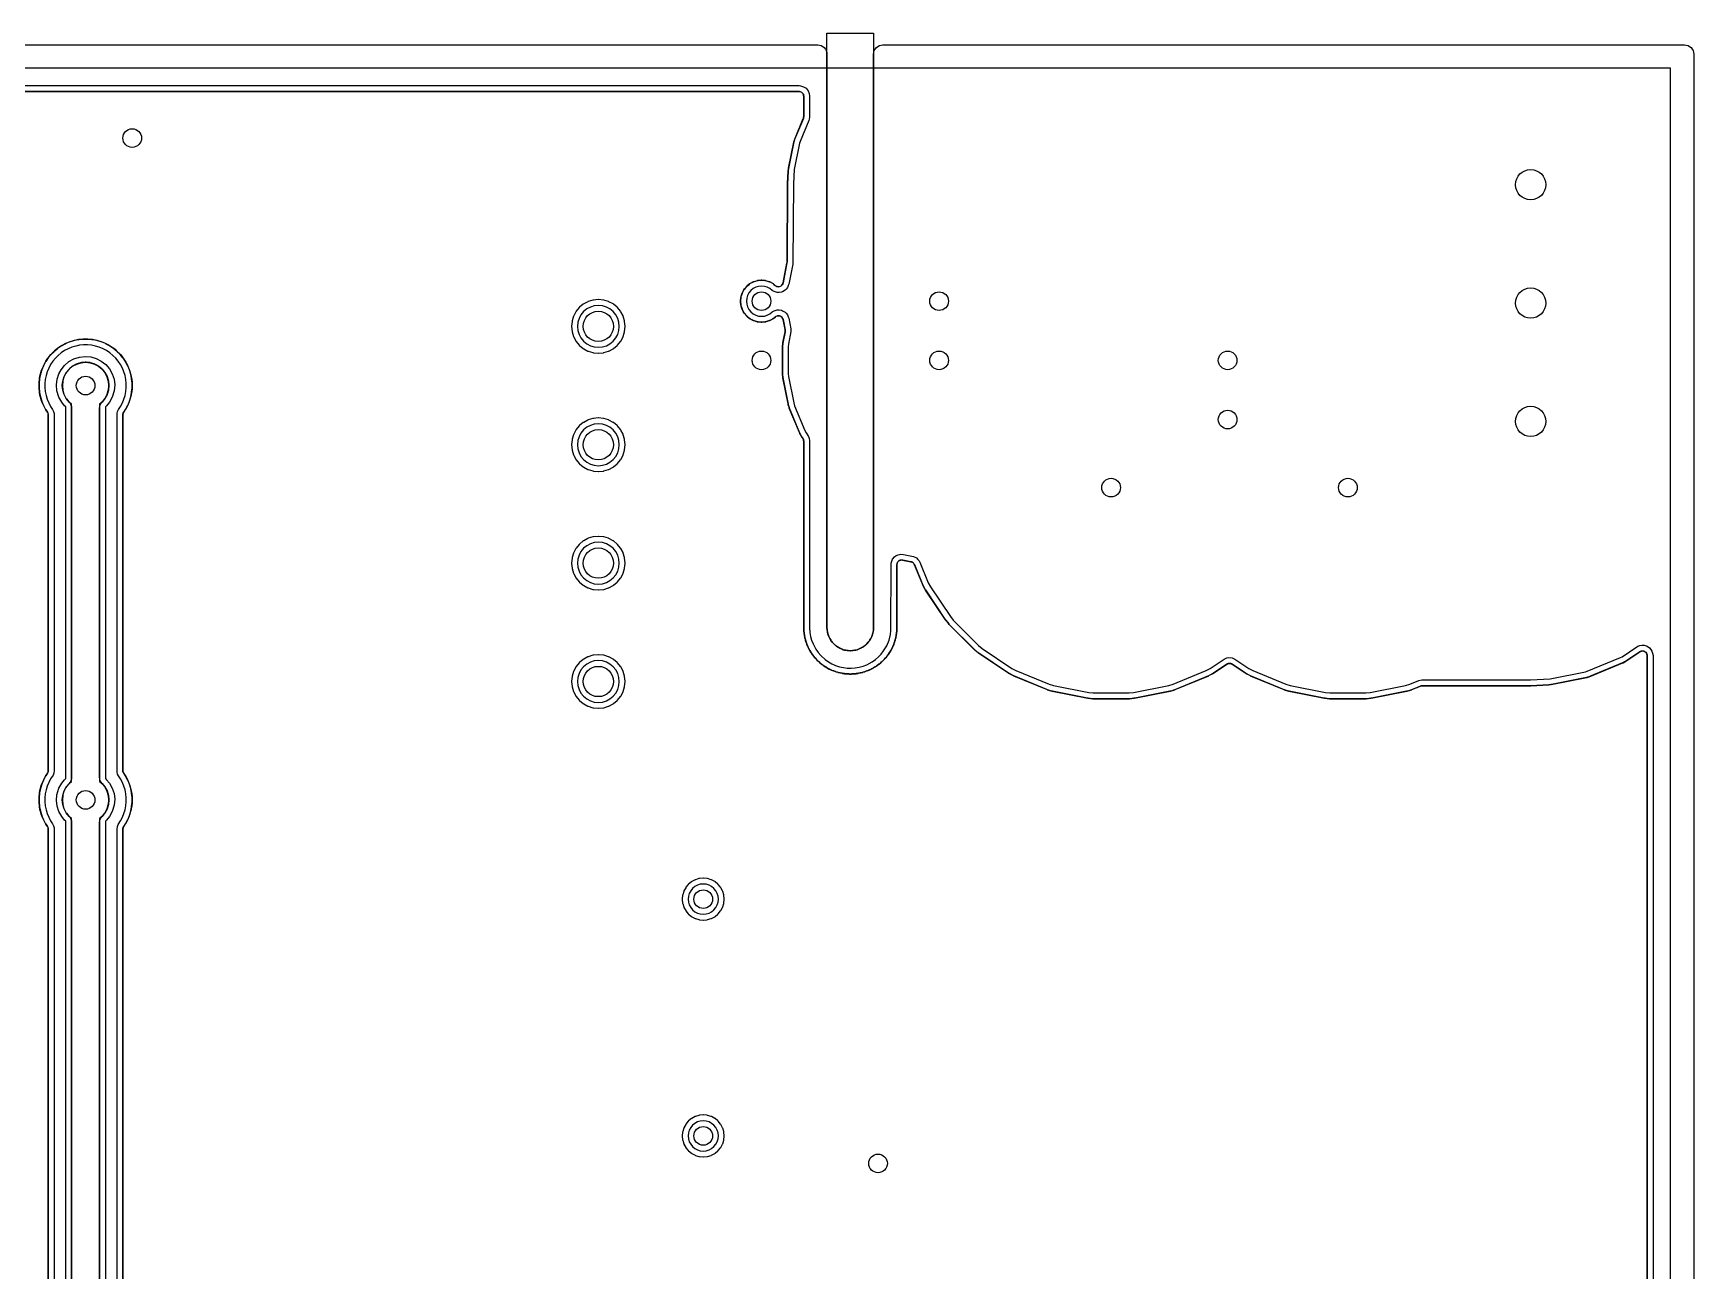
# Model space of a CAD drawing. Header units: millimetres. Extents: x -1 to 352, y -11 to 96.
# Drawn here: x 73.8 to 145, y 42.4 to 95.5 of the extents above; entities that cross this region are included whole.
import ezdxf

# ---------------------------------------------------------------- set-up
doc = ezdxf.new("R2010")
doc.units = ezdxf.units.MM
for name, color, linetype in [('CLEAR_POCKET', 8, 'CONTINUOUS'), ('COPPER_REF', 9, 'CONTINUOUS'), ('DRILL_0P8', 5, 'CONTINUOUS'), ('DRILL_1P3', 5, 'CONTINUOUS'), ('ISO_CENTER', 1, 'CONTINUOUS'), ('OUTLINE', 7, 'CONTINUOUS'), ('SLOT', 7, 'CONTINUOUS')]:
    doc.layers.add(name, color=color, linetype=linetype)

msp = doc.modelspace()

# ---------------------------------------------------------------- linework, layer by layer
at = {"layer": 'CLEAR_POCKET'}
for points in [[(-0.6, 95), (107.41, 95), (107.488, 94.992), (107.563, 94.97), (107.632, 94.933), (107.693, 94.883), (107.743, 94.822), (107.78, 94.753), (107.802, 94.678), (107.81, 94.6), (107.81, 70.005), (107.81, 70), (107.81, 69.995), (107.81, 69.995), (107.814, 69.912), (107.814, 69.912), (107.815, 69.902), (107.816, 69.892), (107.816, 69.892), (107.82, 69.87), (107.829, 69.805), (107.832, 69.795), (107.832, 69.795), (107.841, 69.757), (107.853, 69.71), (107.856, 69.7), (107.856, 69.7), (107.873, 69.653), (107.886, 69.617), (107.921, 69.543), (107.924, 69.537), (107.928, 69.529), (107.969, 69.461), (107.973, 69.453), (107.979, 69.444), (108.001, 69.414), (108.031, 69.373), (108.031, 69.373), (108.037, 69.366), (108.103, 69.293), (108.176, 69.227), (108.183, 69.221), (108.183, 69.221), (108.224, 69.191), (108.254, 69.169), (108.263, 69.163), (108.271, 69.159), (108.339, 69.118), (108.347, 69.114), (108.353, 69.111), (108.427, 69.076), (108.463, 69.063), (108.51, 69.046), (108.51, 69.046), (108.52, 69.043), (108.567, 69.031), (108.605, 69.022), (108.605, 69.022), (108.615, 69.019), (108.68, 69.01), (108.702, 69.006), (108.702, 69.006), (108.712, 69.005), (108.722, 69.004), (108.722, 69.004), (108.799, 69.001), (108.81, 69), (108.821, 69.001), (108.898, 69.004), (108.898, 69.004), (108.908, 69.005), (108.918, 69.006), (108.918, 69.006), (108.94, 69.01), (109.005, 69.019), (109.015, 69.022), (109.015, 69.022), (109.053, 69.031), (109.1, 69.043), (109.11, 69.046), (109.11, 69.046), (109.157, 69.063), (109.193, 69.076), (109.267, 69.111), (109.273, 69.114), (109.281, 69.118), (109.349, 69.159), (109.357, 69.163), (109.366, 69.169), (109.411, 69.202), (109.437, 69.221), (109.437, 69.221), (109.444, 69.227), (109.452, 69.234), (109.509, 69.286), (109.517, 69.293), (109.583, 69.366), (109.589, 69.373), (109.589, 69.373), (109.619, 69.414), (109.641, 69.444), (109.647, 69.453), (109.651, 69.461), (109.692, 69.529), (109.696, 69.537), (109.699, 69.543), (109.734, 69.617), (109.747, 69.653), (109.764, 69.7), (109.764, 69.7), (109.767, 69.71), (109.779, 69.757), (109.788, 69.795), (109.788, 69.795), (109.791, 69.805), (109.8, 69.87), (109.804, 69.892), (109.804, 69.892), (109.805, 69.902), (109.806, 69.912), (109.806, 69.912), (109.81, 69.995), (109.81, 69.995), (109.81, 70), (109.81, 70.005), (109.81, 94.6), (109.818, 94.678), (109.84, 94.753), (109.877, 94.822), (109.927, 94.883), (109.988, 94.933), (110.057, 94.97), (110.132, 94.992), (110.21, 95), (144.6, 95), (144.678, 94.992), (144.753, 94.97), (144.822, 94.933), (144.883, 94.883), (144.933, 94.822), (144.97, 94.753), (144.992, 94.678), (145, 94.6), (145, -0.6)], [(143, 1.21), (143, 68.78), (142.999, 68.8), (142.998, 68.81), (142.99, 68.848), (142.976, 68.884), (142.954, 68.916), (142.926, 68.944), (142.894, 68.966), (142.858, 68.981), (142.82, 68.988), (142.78, 68.988), (142.742, 68.981), (142.706, 68.966), (142.698, 68.961), (142.681, 68.951), (142.065, 68.54), (142.032, 68.52), (141.98, 68.492), (141.944, 68.475), (140.532, 67.89), (140.495, 67.877), (140.439, 67.86), (140.401, 67.85), (138.901, 67.552), (138.862, 67.546), (138.794, 67.539), (138.774, 67.538), (138.01, 67.5), (137.99, 67.5), (133.368, 67.5), (133.348, 67.499), (133.338, 67.498), (133.3, 67.49), (133.291, 67.488), (133.272, 67.481), (132.921, 67.336), (132.884, 67.323), (132.716, 67.271), (132.678, 67.262), (131.178, 66.963), (131.139, 66.958), (130.964, 66.94), (130.924, 66.939), (129.396, 66.939), (129.356, 66.94), (129.181, 66.958), (129.142, 66.963), (127.642, 67.262), (127.604, 67.271), (127.436, 67.323), (127.399, 67.336), (125.986, 67.921), (125.951, 67.938), (125.795, 68.021), (125.761, 68.041), (125.199, 68.417), (125.182, 68.427), (125.174, 68.431), (125.138, 68.446), (125.1, 68.454), (125.06, 68.454), (125.022, 68.446), (124.986, 68.431), (124.978, 68.427), (124.961, 68.417), (124.399, 68.041), (124.365, 68.021), (124.209, 67.938), (124.174, 67.921), (122.761, 67.336), (122.724, 67.323), (122.556, 67.271), (122.518, 67.262), (121.018, 66.963), (120.979, 66.958), (120.804, 66.94), (120.764, 66.939), (119.236, 66.939), (119.196, 66.94), (119.021, 66.958), (118.982, 66.963), (117.482, 67.262), (117.444, 67.271), (117.276, 67.323), (117.239, 67.336), (115.826, 67.921), (115.791, 67.938), (115.635, 68.021), (115.601, 68.041), (114.33, 68.89), (114.299, 68.914), (114.162, 69.026), (114.133, 69.052), (113.052, 70.133), (113.026, 70.162), (112.914, 70.299), (112.89, 70.33), (112.041, 71.601), (112.021, 71.635), (111.938, 71.791), (111.921, 71.826), (111.563, 72.689), (111.555, 72.707), (111.55, 72.715), (111.529, 72.748), (111.501, 72.775), (111.469, 72.797), (111.433, 72.812), (111.423, 72.815), (111.404, 72.82), (111.059, 72.888), (111.039, 72.891), (111.03, 72.892), (110.99, 72.892), (110.952, 72.885), (110.916, 72.87), (110.884, 72.848), (110.856, 72.82), (110.834, 72.788), (110.82, 72.752), (110.812, 72.714), (110.811, 72.704), (110.81, 72.684), (110.81, 70.006), (110.81, 69.996), (110.809, 69.957), (110.809, 69.947), (110.804, 69.863), (110.803, 69.843), (110.795, 69.765), (110.793, 69.746), (110.781, 69.668), (110.778, 69.649), (110.763, 69.572), (110.758, 69.552), (110.739, 69.476), (110.734, 69.457), (110.711, 69.382), (110.705, 69.364), (110.679, 69.29), (110.672, 69.271), (110.642, 69.199), (110.634, 69.181), (110.6, 69.11), (110.591, 69.092), (110.554, 69.023), (110.545, 69.006), (110.504, 68.939), (110.494, 68.922), (110.45, 68.857), (110.439, 68.841), (110.392, 68.778), (110.38, 68.762), (110.33, 68.702), (110.317, 68.687), (110.265, 68.629), (110.251, 68.614), (110.196, 68.559), (110.181, 68.545), (110.123, 68.493), (110.108, 68.48), (110.048, 68.43), (110.032, 68.418), (109.969, 68.371), (109.953, 68.36), (109.888, 68.316), (109.871, 68.306), (109.804, 68.265), (109.787, 68.256), (109.718, 68.219), (109.7, 68.21), (109.629, 68.176), (109.611, 68.168), (109.539, 68.138), (109.52, 68.131), (109.446, 68.105), (109.428, 68.099), (109.353, 68.076), (109.334, 68.071), (109.258, 68.052), (109.238, 68.047), (109.161, 68.032), (109.142, 68.029), (109.064, 68.017), (109.045, 68.015), (108.967, 68.007), (108.947, 68.006), (108.869, 68.002), (108.849, 68.001), (108.771, 68.001), (108.751, 68.002), (108.673, 68.006), (108.653, 68.007), (108.575, 68.015), (108.556, 68.017), (108.478, 68.029), (108.459, 68.032), (108.382, 68.047), (108.362, 68.052), (108.286, 68.071), (108.267, 68.076), (108.192, 68.099), (108.174, 68.105), (108.1, 68.131), (108.081, 68.138), (108.009, 68.168), (107.991, 68.176), (107.92, 68.21), (107.902, 68.219), (107.833, 68.256), (107.816, 68.265), (107.749, 68.306), (107.732, 68.316), (107.667, 68.36), (107.651, 68.371), (107.588, 68.418), (107.572, 68.43), (107.512, 68.48), (107.497, 68.493), (107.439, 68.545), (107.424, 68.559), (107.369, 68.614), (107.355, 68.629), (107.303, 68.687), (107.29, 68.702), (107.24, 68.762), (107.228, 68.778), (107.181, 68.841), (107.17, 68.857), (107.126, 68.922), (107.116, 68.939), (107.075, 69.006), (107.066, 69.023), (107.029, 69.092), (107.02, 69.11), (106.986, 69.181), (106.978, 69.199), (106.948, 69.271), (106.941, 69.29), (106.915, 69.364), (106.909, 69.382), (106.886, 69.457), (106.881, 69.476), (106.862, 69.552), (106.857, 69.572), (106.842, 69.649), (106.839, 69.668), (106.827, 69.746), (106.825, 69.765), (106.817, 69.843), (106.816, 69.863), (106.811, 69.945), (106.811, 69.954), (106.81, 69.994), (106.81, 70.004), (106.81, 77.987), (106.809, 78.007), (106.808, 78.016), (106.8, 78.055), (106.786, 78.091), (106.781, 78.099), (106.771, 78.116), (106.716, 78.199), (106.696, 78.232), (106.645, 78.327), (106.628, 78.363), (106.193, 79.413), (106.18, 79.45), (106.148, 79.553), (106.139, 79.591), (105.917, 80.706), (105.911, 80.745), (105.901, 80.852), (105.899, 80.892), (105.899, 82.028), (105.901, 82.068), (105.911, 82.175), (105.917, 82.214), (106.01, 82.681), (106.013, 82.701), (106.014, 82.71), (106.014, 82.75), (106.013, 82.759), (106.01, 82.779), (105.925, 83.208), (105.92, 83.228), (105.917, 83.238), (105.901, 83.275), (105.877, 83.309), (105.847, 83.337), (105.813, 83.358), (105.774, 83.372), (105.733, 83.378), (105.693, 83.375), (105.653, 83.364), (105.617, 83.345), (105.608, 83.339), (105.592, 83.327), (105.53, 83.277), (105.465, 83.233), (105.379, 83.187), (105.307, 83.157), (105.213, 83.129), (105.136, 83.113), (105.039, 83.104), (104.961, 83.104), (104.864, 83.113), (104.787, 83.129), (104.693, 83.157), (104.621, 83.187), (104.535, 83.233), (104.47, 83.277), (104.394, 83.339), (104.339, 83.394), (104.277, 83.47), (104.233, 83.535), (104.187, 83.621), (104.157, 83.693), (104.129, 83.787), (104.113, 83.864), (104.104, 83.961), (104.104, 84.039), (104.113, 84.136), (104.129, 84.213), (104.157, 84.307), (104.187, 84.379), (104.233, 84.465), (104.277, 84.53), (104.339, 84.606), (104.394, 84.661), (104.47, 84.723), (104.535, 84.767), (104.621, 84.813), (104.693, 84.843), (104.787, 84.871), (104.864, 84.887), (104.961, 84.896), (105.039, 84.896), (105.136, 84.887), (105.213, 84.871), (105.307, 84.843), (105.379, 84.813), (105.465, 84.767), (105.53, 84.723), (105.592, 84.673), (105.608, 84.661), (105.617, 84.655), (105.653, 84.636), (105.693, 84.625), (105.733, 84.622), (105.774, 84.628), (105.813, 84.642), (105.847, 84.663), (105.877, 84.691), (105.901, 84.725), (105.917, 84.762), (105.92, 84.772), (105.925, 84.792), (106.092, 85.631), (106.094, 85.65), (106.096, 85.668), (106.097, 85.687), (106.12, 89.032), (106.121, 89.05), (106.148, 89.579), (106.15, 89.597), (106.157, 89.666), (106.162, 89.705), (106.384, 90.82), (106.394, 90.858), (106.411, 90.914), (106.424, 90.951), (106.791, 91.837), (106.798, 91.856), (106.8, 91.865), (106.808, 91.904), (106.809, 91.913), (106.81, 91.933), (106.81, 92.79), (106.809, 92.81), (106.808, 92.819), (106.8, 92.858), (106.786, 92.894), (106.764, 92.926), (106.736, 92.954), (106.704, 92.976), (106.668, 92.99), (106.629, 92.998), (106.62, 92.999), (106.6, 93), (1.21, 93)], [(74.4, 36.367), (74.4, 61.333), (74.399, 61.352), (74.398, 61.362), (74.39, 61.4), (74.376, 61.437), (74.371, 61.445), (74.361, 61.462), (74.298, 61.557), (74.277, 61.59), (74.203, 61.729), (74.187, 61.764), (74.127, 61.909), (74.113, 61.946), (74.068, 62.096), (74.058, 62.134), (74.028, 62.288), (74.022, 62.326), (74.007, 62.482), (74.005, 62.522), (74.005, 62.678), (74.007, 62.718), (74.022, 62.874), (74.028, 62.912), (74.058, 63.066), (74.068, 63.104), (74.113, 63.254), (74.127, 63.291), (74.187, 63.436), (74.203, 63.471), (74.277, 63.61), (74.298, 63.643), (74.361, 63.738), (74.371, 63.755), (74.376, 63.763), (74.39, 63.8), (74.398, 63.838), (74.399, 63.848), (74.4, 63.867), (74.4, 79.113), (74.399, 79.132), (74.398, 79.142), (74.39, 79.18), (74.376, 79.217), (74.371, 79.225), (74.361, 79.242), (74.298, 79.337), (74.277, 79.37), (74.203, 79.509), (74.187, 79.544), (74.127, 79.689), (74.113, 79.726), (74.068, 79.876), (74.058, 79.914), (74.028, 80.068), (74.022, 80.106), (74.007, 80.262), (74.005, 80.302), (74.005, 80.458), (74.007, 80.498), (74.022, 80.654), (74.028, 80.692), (74.058, 80.846), (74.068, 80.884), (74.113, 81.034), (74.127, 81.071), (74.187, 81.216), (74.203, 81.251), (74.277, 81.39), (74.298, 81.423), (74.385, 81.554), (74.408, 81.585), (74.507, 81.706), (74.534, 81.735), (74.645, 81.846), (74.674, 81.873), (74.795, 81.972), (74.826, 81.995), (74.957, 82.082), (74.99, 82.103), (75.129, 82.177), (75.164, 82.193), (75.309, 82.253), (75.346, 82.267), (75.496, 82.312), (75.534, 82.322), (75.688, 82.352), (75.726, 82.358), (75.882, 82.373), (75.922, 82.375), (76.078, 82.375), (76.118, 82.373), (76.274, 82.358), (76.312, 82.352), (76.466, 82.322), (76.504, 82.312), (76.654, 82.267), (76.691, 82.253), (76.836, 82.193), (76.871, 82.177), (77.01, 82.103), (77.043, 82.082), (77.174, 81.995), (77.205, 81.972), (77.326, 81.873), (77.355, 81.846), (77.466, 81.735), (77.493, 81.706), (77.592, 81.585), (77.615, 81.554), (77.702, 81.423), (77.723, 81.39), (77.797, 81.251), (77.813, 81.216), (77.873, 81.071), (77.887, 81.034), (77.932, 80.884), (77.942, 80.846), (77.972, 80.692), (77.978, 80.654), (77.993, 80.498), (77.995, 80.458), (77.995, 80.302), (77.993, 80.262), (77.978, 80.106), (77.972, 80.068), (77.942, 79.914), (77.932, 79.876), (77.887, 79.726), (77.873, 79.689), (77.813, 79.544), (77.797, 79.509), (77.723, 79.37), (77.702, 79.337), (77.639, 79.242), (77.629, 79.225), (77.624, 79.217), (77.61, 79.18), (77.602, 79.142), (77.601, 79.132), (77.6, 79.113), (77.6, 63.867), (77.601, 63.848), (77.602, 63.838), (77.61, 63.8), (77.624, 63.763), (77.629, 63.755), (77.639, 63.738), (77.702, 63.643), (77.723, 63.61), (77.797, 63.471), (77.813, 63.436), (77.873, 63.291), (77.887, 63.254), (77.932, 63.104), (77.942, 63.066), (77.972, 62.912), (77.978, 62.874), (77.993, 62.718), (77.995, 62.678), (77.995, 62.522), (77.993, 62.482), (77.978, 62.326), (77.972, 62.288), (77.942, 62.134), (77.932, 62.096), (77.887, 61.946), (77.873, 61.909), (77.813, 61.764), (77.797, 61.729), (77.723, 61.59), (77.702, 61.557), (77.639, 61.462), (77.629, 61.445), (77.624, 61.437), (77.61, 61.4), (77.602, 61.362), (77.601, 61.352), (77.6, 61.333), (77.6, 36.367)], [(76.6, 36.077), (76.6, 61.623), (76.608, 61.701), (76.63, 61.776), (76.667, 61.845), (76.717, 61.906), (76.72, 61.908), (76.819, 62.029), (76.841, 62.062), (76.915, 62.2), (76.93, 62.236), (76.975, 62.386), (76.983, 62.424), (76.998, 62.58), (76.998, 62.62), (76.983, 62.776), (76.975, 62.814), (76.93, 62.964), (76.915, 63), (76.841, 63.138), (76.819, 63.171), (76.72, 63.292), (76.717, 63.294), (76.667, 63.355), (76.63, 63.424), (76.608, 63.499), (76.6, 63.577), (76.6, 79.403), (76.608, 79.481), (76.63, 79.556), (76.667, 79.625), (76.717, 79.686), (76.72, 79.688), (76.819, 79.809), (76.841, 79.842), (76.915, 79.98), (76.93, 80.016), (76.975, 80.166), (76.983, 80.204), (76.998, 80.36), (76.998, 80.4), (76.983, 80.556), (76.975, 80.594), (76.93, 80.744), (76.915, 80.78), (76.841, 80.918), (76.819, 80.951), (76.72, 81.072), (76.692, 81.1), (76.571, 81.199), (76.538, 81.221), (76.4, 81.295), (76.364, 81.31), (76.214, 81.355), (76.176, 81.363), (76.02, 81.378), (75.98, 81.378), (75.824, 81.363), (75.786, 81.355), (75.636, 81.31), (75.6, 81.295), (75.462, 81.221), (75.429, 81.199), (75.308, 81.1), (75.28, 81.072), (75.181, 80.951), (75.159, 80.918), (75.085, 80.78), (75.07, 80.744), (75.025, 80.594), (75.017, 80.556), (75.002, 80.4), (75.002, 80.36), (75.017, 80.204), (75.025, 80.166), (75.07, 80.016), (75.085, 79.98), (75.159, 79.842), (75.181, 79.809), (75.28, 79.688), (75.283, 79.686), (75.333, 79.625), (75.37, 79.556), (75.392, 79.481), (75.4, 79.403), (75.4, 63.577), (75.392, 63.499), (75.37, 63.424), (75.333, 63.355), (75.283, 63.294), (75.28, 63.292), (75.181, 63.171), (75.159, 63.138), (75.085, 63), (75.07, 62.964), (75.025, 62.814), (75.017, 62.776), (75.002, 62.62), (75.002, 62.58), (75.017, 62.424), (75.025, 62.386), (75.07, 62.236), (75.085, 62.2), (75.159, 62.062), (75.181, 62.029), (75.28, 61.908), (75.283, 61.906), (75.333, 61.845), (75.37, 61.776), (75.392, 61.701), (75.4, 61.623), (75.4, 36.077)]]:
    msp.add_lwpolyline(points, dxfattribs=at)
at = {"layer": 'COPPER_REF'}
for points in [[(1.2, 93), (106.61, 93), (106.649, 92.996), (106.687, 92.985), (106.721, 92.966), (106.751, 92.941), (106.776, 92.911), (106.795, 92.877), (106.806, 92.839), (106.81, 92.8), (106.81, 91.923), (106.806, 91.884), (106.795, 91.846), (106.418, 90.938), (106.415, 90.928), (106.389, 90.844), (106.387, 90.834), (106.159, 89.69), (106.158, 89.681), (106.149, 89.59), (106.149, 89.586), (106.12, 89.043), (106.12, 89.038), (106.097, 85.678), (106.093, 85.64), (105.923, 84.782), (105.911, 84.743), (105.891, 84.707), (105.864, 84.676), (105.831, 84.651), (105.794, 84.633), (105.754, 84.623), (105.713, 84.622), (105.672, 84.629), (105.634, 84.644), (105.6, 84.666), (105.508, 84.742), (105.491, 84.753), (105.353, 84.827), (105.335, 84.834), (105.185, 84.88), (105.166, 84.884), (105.01, 84.899), (104.99, 84.899), (104.834, 84.884), (104.815, 84.88), (104.665, 84.834), (104.647, 84.827), (104.509, 84.753), (104.492, 84.742), (104.371, 84.643), (104.357, 84.629), (104.258, 84.508), (104.247, 84.491), (104.173, 84.353), (104.166, 84.335), (104.12, 84.185), (104.116, 84.166), (104.101, 84.01), (104.101, 83.99), (104.116, 83.834), (104.12, 83.815), (104.166, 83.665), (104.173, 83.647), (104.247, 83.509), (104.258, 83.492), (104.357, 83.371), (104.371, 83.357), (104.492, 83.258), (104.509, 83.247), (104.647, 83.173), (104.665, 83.166), (104.815, 83.12), (104.834, 83.116), (104.99, 83.101), (105.01, 83.101), (105.166, 83.116), (105.185, 83.12), (105.335, 83.166), (105.353, 83.173), (105.491, 83.247), (105.508, 83.258), (105.6, 83.334), (105.634, 83.356), (105.672, 83.371), (105.713, 83.378), (105.754, 83.377), (105.794, 83.367), (105.831, 83.349), (105.864, 83.324), (105.891, 83.293), (105.911, 83.257), (105.923, 83.218), (106.012, 82.769), (106.016, 82.73), (106.012, 82.691), (105.914, 82.199), (105.913, 82.19), (105.899, 82.053), (105.899, 82.043), (105.899, 80.877), (105.899, 80.867), (105.913, 80.73), (105.914, 80.721), (106.142, 79.577), (106.144, 79.567), (106.184, 79.436), (106.187, 79.427), (106.634, 78.349), (106.638, 78.34), (106.703, 78.219), (106.708, 78.211), (106.776, 78.108), (106.795, 78.073), (106.806, 78.036), (106.81, 77.997), (106.81, 70.001), (106.81, 69.999), (106.811, 69.952), (106.811, 69.95), (106.816, 69.855), (106.816, 69.85), (106.825, 69.758), (106.826, 69.753), (106.84, 69.661), (106.841, 69.656), (106.859, 69.564), (106.86, 69.56), (106.882, 69.469), (106.884, 69.464), (106.911, 69.375), (106.912, 69.371), (106.944, 69.283), (106.946, 69.278), (106.981, 69.192), (106.983, 69.188), (107.023, 69.103), (107.025, 69.099), (107.069, 69.017), (107.072, 69.012), (107.12, 68.932), (107.122, 68.928), (107.174, 68.851), (107.177, 68.847), (107.232, 68.772), (107.235, 68.768), (107.294, 68.696), (107.298, 68.692), (107.36, 68.623), (107.364, 68.62), (107.43, 68.554), (107.433, 68.55), (107.502, 68.488), (107.506, 68.484), (107.578, 68.425), (107.582, 68.422), (107.657, 68.367), (107.661, 68.364), (107.738, 68.312), (107.742, 68.31), (107.822, 68.262), (107.827, 68.259), (107.909, 68.215), (107.913, 68.213), (107.998, 68.173), (108.002, 68.171), (108.088, 68.136), (108.093, 68.134), (108.181, 68.102), (108.185, 68.101), (108.274, 68.074), (108.279, 68.072), (108.37, 68.05), (108.374, 68.049), (108.466, 68.031), (108.471, 68.03), (108.563, 68.016), (108.568, 68.015), (108.66, 68.006), (108.665, 68.006), (108.758, 68.001), (108.763, 68.001), (108.857, 68.001), (108.862, 68.001), (108.955, 68.006), (108.96, 68.006), (109.052, 68.015), (109.057, 68.016), (109.149, 68.03), (109.154, 68.031), (109.246, 68.049), (109.25, 68.05), (109.341, 68.072), (109.346, 68.074), (109.435, 68.101), (109.439, 68.102), (109.527, 68.134), (109.532, 68.136), (109.618, 68.171), (109.622, 68.173), (109.707, 68.213), (109.711, 68.215), (109.793, 68.259), (109.798, 68.262), (109.878, 68.31), (109.882, 68.312), (109.959, 68.364), (109.963, 68.367), (110.038, 68.422), (110.042, 68.425), (110.114, 68.484), (110.118, 68.488), (110.187, 68.55), (110.19, 68.554), (110.256, 68.62), (110.26, 68.623), (110.322, 68.692), (110.326, 68.696), (110.385, 68.768), (110.388, 68.772), (110.443, 68.847), (110.446, 68.851), (110.498, 68.928), (110.5, 68.932), (110.548, 69.012), (110.551, 69.017), (110.595, 69.099), (110.597, 69.103), (110.637, 69.188), (110.639, 69.192), (110.674, 69.278), (110.676, 69.283), (110.708, 69.371), (110.709, 69.375), (110.736, 69.464), (110.738, 69.469), (110.76, 69.56), (110.761, 69.564), (110.779, 69.656), (110.78, 69.661), (110.794, 69.753), (110.795, 69.758), (110.804, 69.85), (110.804, 69.855), (110.809, 69.95), (110.809, 69.952), (110.81, 69.999), (110.81, 70.001), (110.81, 72.694), (110.814, 72.733), (110.825, 72.771), (110.844, 72.805), (110.869, 72.836), (110.899, 72.86), (110.933, 72.879), (110.971, 72.89), (111.01, 72.894), (111.049, 72.89), (111.414, 72.818), (111.451, 72.806), (111.486, 72.788), (111.516, 72.763), (111.541, 72.733), (111.56, 72.698), (111.926, 71.812), (111.931, 71.804), (112.028, 71.622), (112.033, 71.614), (112.899, 70.318), (112.904, 70.31), (113.035, 70.151), (113.042, 70.144), (114.144, 69.042), (114.151, 69.035), (114.31, 68.904), (114.318, 68.899), (115.614, 68.033), (115.622, 68.028), (115.804, 67.931), (115.812, 67.926), (117.252, 67.33), (117.261, 67.327), (117.458, 67.267), (117.468, 67.265), (118.996, 66.961), (119.006, 66.959), (119.211, 66.939), (119.221, 66.939), (120.779, 66.939), (120.789, 66.939), (120.994, 66.959), (121.004, 66.961), (122.532, 67.265), (122.542, 67.267), (122.739, 67.327), (122.748, 67.33), (124.188, 67.926), (124.196, 67.931), (124.378, 68.028), (124.386, 68.033), (124.969, 68.422), (125.003, 68.44), (125.041, 68.452), (125.08, 68.456), (125.119, 68.452), (125.157, 68.44), (125.191, 68.422), (125.774, 68.033), (125.782, 68.028), (125.964, 67.931), (125.972, 67.926), (127.412, 67.33), (127.421, 67.327), (127.618, 67.267), (127.628, 67.265), (129.156, 66.961), (129.166, 66.959), (129.371, 66.939), (129.381, 66.939), (130.939, 66.939), (130.949, 66.939), (131.154, 66.959), (131.164, 66.961), (132.692, 67.265), (132.702, 67.267), (132.899, 67.327), (132.908, 67.33), (133.281, 67.485), (133.319, 67.496), (133.358, 67.5), (137.998, 67.5), (138.002, 67.5), (138.782, 67.538), (138.787, 67.539), (138.877, 67.548), (138.886, 67.549), (140.415, 67.853), (140.425, 67.856), (140.509, 67.881), (140.518, 67.884), (141.958, 68.481), (141.967, 68.485), (142.045, 68.527), (142.053, 68.532), (142.689, 68.956), (142.723, 68.975), (142.761, 68.986), (142.8, 68.99), (142.839, 68.986), (142.877, 68.975), (142.911, 68.956), (142.941, 68.932), (142.966, 68.901), (142.985, 68.867), (142.996, 68.829), (143, 68.79), (143, 1.2)], [(77.6, 36.357), (77.6, 61.343), (77.604, 61.382), (77.615, 61.419), (77.634, 61.454), (77.711, 61.569), (77.716, 61.577), (77.803, 61.742), (77.808, 61.75), (77.879, 61.922), (77.882, 61.932), (77.936, 62.11), (77.939, 62.119), (77.975, 62.302), (77.976, 62.312), (77.995, 62.497), (77.995, 62.507), (77.995, 62.693), (77.995, 62.703), (77.976, 62.888), (77.975, 62.898), (77.939, 63.081), (77.936, 63.09), (77.882, 63.268), (77.879, 63.278), (77.808, 63.45), (77.803, 63.458), (77.716, 63.623), (77.711, 63.631), (77.634, 63.746), (77.615, 63.781), (77.604, 63.818), (77.6, 63.857), (77.6, 79.123), (77.604, 79.162), (77.615, 79.199), (77.634, 79.234), (77.711, 79.349), (77.716, 79.357), (77.803, 79.522), (77.808, 79.53), (77.879, 79.702), (77.882, 79.712), (77.936, 79.89), (77.939, 79.899), (77.975, 80.082), (77.976, 80.092), (77.995, 80.277), (77.995, 80.287), (77.995, 80.473), (77.995, 80.483), (77.976, 80.668), (77.975, 80.678), (77.939, 80.861), (77.936, 80.87), (77.882, 81.048), (77.879, 81.058), (77.808, 81.23), (77.803, 81.238), (77.716, 81.403), (77.711, 81.411), (77.607, 81.566), (77.601, 81.574), (77.483, 81.718), (77.477, 81.725), (77.345, 81.857), (77.338, 81.863), (77.194, 81.981), (77.186, 81.987), (77.031, 82.091), (77.023, 82.096), (76.858, 82.183), (76.85, 82.188), (76.678, 82.259), (76.668, 82.262), (76.49, 82.316), (76.481, 82.319), (76.298, 82.355), (76.288, 82.356), (76.103, 82.375), (76.093, 82.375), (75.907, 82.375), (75.897, 82.375), (75.712, 82.356), (75.702, 82.355), (75.519, 82.319), (75.51, 82.316), (75.332, 82.262), (75.322, 82.259), (75.15, 82.188), (75.142, 82.183), (74.977, 82.096), (74.969, 82.091), (74.814, 81.987), (74.806, 81.981), (74.662, 81.863), (74.655, 81.857), (74.523, 81.725), (74.517, 81.718), (74.399, 81.574), (74.393, 81.566), (74.289, 81.411), (74.284, 81.403), (74.197, 81.238), (74.192, 81.23), (74.121, 81.058), (74.118, 81.048), (74.064, 80.87), (74.061, 80.861), (74.025, 80.678), (74.024, 80.668), (74.005, 80.483), (74.005, 80.473), (74.005, 80.287), (74.005, 80.277), (74.024, 80.092), (74.025, 80.082), (74.061, 79.899), (74.064, 79.89), (74.118, 79.712), (74.121, 79.702), (74.192, 79.53), (74.197, 79.522), (74.284, 79.357), (74.289, 79.349), (74.366, 79.234), (74.385, 79.199), (74.396, 79.162), (74.4, 79.123), (74.4, 63.857), (74.396, 63.818), (74.385, 63.781), (74.366, 63.746), (74.289, 63.631), (74.284, 63.623), (74.197, 63.458), (74.192, 63.45), (74.121, 63.278), (74.118, 63.268), (74.064, 63.09), (74.061, 63.081), (74.025, 62.898), (74.024, 62.888), (74.005, 62.703), (74.005, 62.693), (74.005, 62.507), (74.005, 62.497), (74.024, 62.312), (74.025, 62.302), (74.061, 62.119), (74.064, 62.11), (74.118, 61.932), (74.121, 61.922), (74.192, 61.75), (74.197, 61.742), (74.284, 61.577), (74.289, 61.569), (74.366, 61.454), (74.385, 61.419), (74.396, 61.382), (74.4, 61.343), (74.4, 36.357)], [(75.4, 35.895), (75.4, 61.805), (75.293, 61.893), (75.169, 62.044), (75.076, 62.217), (75.019, 62.405), (75, 62.6), (75.019, 62.795), (75.076, 62.983), (75.169, 63.156), (75.293, 63.307), (75.4, 63.395), (75.4, 79.585), (75.293, 79.673), (75.169, 79.824), (75.076, 79.997), (75.019, 80.185), (75, 80.38), (75.019, 80.575), (75.076, 80.763), (75.169, 80.936), (75.293, 81.087), (75.444, 81.211), (75.617, 81.304), (75.805, 81.361), (76, 81.38), (76.195, 81.361), (76.383, 81.304), (76.556, 81.211), (76.707, 81.087), (76.831, 80.936), (76.924, 80.763), (76.981, 80.575), (77, 80.38), (76.981, 80.185), (76.924, 79.997), (76.831, 79.824), (76.707, 79.673), (76.6, 79.585), (76.6, 63.395), (76.707, 63.307), (76.831, 63.156), (76.924, 62.983), (76.981, 62.795), (77, 62.6), (76.981, 62.405), (76.924, 62.217), (76.831, 62.044), (76.707, 61.893), (76.6, 61.805), (76.6, 35.895)]]:
    msp.add_lwpolyline(points, dxfattribs=at)
for points in [[(97.353, 81.97), (97.37, 81.959), (97.551, 81.862), (97.569, 81.855), (97.766, 81.795), (97.785, 81.791), (97.99, 81.771), (98.01, 81.771), (98.215, 81.791), (98.234, 81.795), (98.431, 81.855), (98.449, 81.862), (98.63, 81.959), (98.647, 81.97), (98.806, 82.101), (98.819, 82.114), (98.95, 82.273), (98.961, 82.29), (99.058, 82.471), (99.065, 82.489), (99.125, 82.686), (99.129, 82.705), (99.149, 82.91), (99.149, 82.93), (99.129, 83.135), (99.125, 83.154), (99.065, 83.351), (99.058, 83.369), (98.961, 83.55), (98.95, 83.567), (98.819, 83.726), (98.806, 83.739), (98.647, 83.87), (98.63, 83.881), (98.449, 83.978), (98.431, 83.985), (98.234, 84.045), (98.215, 84.049), (98.01, 84.069), (97.99, 84.069), (97.785, 84.049), (97.766, 84.045), (97.569, 83.985), (97.551, 83.978), (97.37, 83.881), (97.353, 83.87), (97.194, 83.739), (97.181, 83.726), (97.05, 83.567), (97.039, 83.55), (96.942, 83.369), (96.935, 83.351), (96.875, 83.154), (96.871, 83.135), (96.851, 82.93), (96.851, 82.91), (96.871, 82.705), (96.875, 82.686), (96.935, 82.489), (96.942, 82.471), (97.039, 82.29), (97.05, 82.273), (97.181, 82.114), (97.194, 82.101)], [(97.353, 76.89), (97.37, 76.879), (97.551, 76.782), (97.569, 76.775), (97.766, 76.715), (97.785, 76.711), (97.99, 76.691), (98.01, 76.691), (98.215, 76.711), (98.234, 76.715), (98.431, 76.775), (98.449, 76.782), (98.63, 76.879), (98.647, 76.89), (98.806, 77.021), (98.819, 77.034), (98.95, 77.193), (98.961, 77.21), (99.058, 77.391), (99.065, 77.409), (99.125, 77.606), (99.129, 77.625), (99.149, 77.83), (99.149, 77.85), (99.129, 78.055), (99.125, 78.074), (99.065, 78.271), (99.058, 78.289), (98.961, 78.47), (98.95, 78.487), (98.819, 78.646), (98.806, 78.659), (98.647, 78.79), (98.63, 78.801), (98.449, 78.898), (98.431, 78.905), (98.234, 78.965), (98.215, 78.969), (98.01, 78.989), (97.99, 78.989), (97.785, 78.969), (97.766, 78.965), (97.569, 78.905), (97.551, 78.898), (97.37, 78.801), (97.353, 78.79), (97.194, 78.659), (97.181, 78.646), (97.05, 78.487), (97.039, 78.47), (96.942, 78.289), (96.935, 78.271), (96.875, 78.074), (96.871, 78.055), (96.851, 77.85), (96.851, 77.83), (96.871, 77.625), (96.875, 77.606), (96.935, 77.409), (96.942, 77.391), (97.039, 77.21), (97.05, 77.193), (97.181, 77.034), (97.194, 77.021)], [(97.551, 71.702), (97.569, 71.695), (97.766, 71.635), (97.785, 71.631), (97.99, 71.611), (98.01, 71.611), (98.215, 71.631), (98.234, 71.635), (98.431, 71.695), (98.449, 71.702), (98.63, 71.799), (98.647, 71.81), (98.806, 71.941), (98.819, 71.954), (98.95, 72.113), (98.961, 72.13), (99.058, 72.311), (99.065, 72.329), (99.125, 72.526), (99.129, 72.545), (99.149, 72.75), (99.149, 72.77), (99.129, 72.975), (99.125, 72.994), (99.065, 73.191), (99.058, 73.209), (98.961, 73.39), (98.95, 73.407), (98.819, 73.566), (98.806, 73.579), (98.647, 73.71), (98.63, 73.721), (98.449, 73.818), (98.431, 73.825), (98.234, 73.885), (98.215, 73.889), (98.01, 73.909), (97.99, 73.909), (97.785, 73.889), (97.766, 73.885), (97.569, 73.825), (97.551, 73.818), (97.37, 73.721), (97.353, 73.71), (97.194, 73.579), (97.181, 73.566), (97.05, 73.407), (97.039, 73.39), (96.942, 73.209), (96.935, 73.191), (96.875, 72.994), (96.871, 72.975), (96.851, 72.77), (96.851, 72.75), (96.871, 72.545), (96.875, 72.526), (96.935, 72.329), (96.942, 72.311), (97.039, 72.13), (97.05, 72.113), (97.181, 71.954), (97.194, 71.941), (97.353, 71.81), (97.37, 71.799)], [(97.551, 66.622), (97.569, 66.615), (97.766, 66.555), (97.785, 66.551), (97.99, 66.531), (98.01, 66.531), (98.215, 66.551), (98.234, 66.555), (98.431, 66.615), (98.449, 66.622), (98.63, 66.719), (98.647, 66.73), (98.806, 66.861), (98.819, 66.874), (98.95, 67.033), (98.961, 67.05), (99.058, 67.231), (99.065, 67.249), (99.125, 67.446), (99.129, 67.465), (99.149, 67.67), (99.149, 67.69), (99.129, 67.895), (99.125, 67.914), (99.065, 68.111), (99.058, 68.129), (98.961, 68.31), (98.95, 68.327), (98.819, 68.486), (98.806, 68.499), (98.647, 68.63), (98.63, 68.641), (98.449, 68.738), (98.431, 68.745), (98.234, 68.805), (98.215, 68.809), (98.01, 68.829), (97.99, 68.829), (97.785, 68.809), (97.766, 68.805), (97.569, 68.745), (97.551, 68.738), (97.37, 68.641), (97.353, 68.63), (97.194, 68.499), (97.181, 68.486), (97.05, 68.327), (97.039, 68.31), (96.942, 68.129), (96.935, 68.111), (96.875, 67.914), (96.871, 67.895), (96.851, 67.69), (96.851, 67.67), (96.871, 67.465), (96.875, 67.446), (96.935, 67.249), (96.942, 67.231), (97.039, 67.05), (97.05, 67.033), (97.181, 66.874), (97.194, 66.861), (97.353, 66.73), (97.37, 66.719)], [(102.147, 57.513), (102.165, 57.506), (102.315, 57.46), (102.334, 57.456), (102.49, 57.441), (102.51, 57.441), (102.666, 57.456), (102.685, 57.46), (102.835, 57.506), (102.853, 57.513), (102.991, 57.587), (103.008, 57.598), (103.129, 57.697), (103.143, 57.711), (103.242, 57.832), (103.253, 57.849), (103.327, 57.987), (103.334, 58.005), (103.38, 58.155), (103.384, 58.174), (103.399, 58.33), (103.399, 58.35), (103.384, 58.506), (103.38, 58.525), (103.334, 58.675), (103.327, 58.693), (103.253, 58.831), (103.242, 58.848), (103.143, 58.969), (103.129, 58.983), (103.008, 59.082), (102.991, 59.093), (102.853, 59.167), (102.835, 59.174), (102.685, 59.22), (102.666, 59.224), (102.51, 59.239), (102.49, 59.239), (102.334, 59.224), (102.315, 59.22), (102.165, 59.174), (102.147, 59.167), (102.009, 59.093), (101.992, 59.082), (101.871, 58.983), (101.857, 58.969), (101.758, 58.848), (101.747, 58.831), (101.673, 58.693), (101.666, 58.675), (101.62, 58.525), (101.616, 58.506), (101.601, 58.35), (101.601, 58.33), (101.616, 58.174), (101.62, 58.155), (101.666, 58.005), (101.673, 57.987), (101.747, 57.849), (101.758, 57.832), (101.857, 57.711), (101.871, 57.697), (101.992, 57.598), (102.009, 57.587)], [(102.147, 47.353), (102.165, 47.346), (102.315, 47.3), (102.334, 47.296), (102.49, 47.281), (102.51, 47.281), (102.666, 47.296), (102.685, 47.3), (102.835, 47.346), (102.853, 47.353), (102.991, 47.427), (103.008, 47.438), (103.129, 47.537), (103.143, 47.551), (103.242, 47.672), (103.253, 47.689), (103.327, 47.827), (103.334, 47.845), (103.38, 47.995), (103.384, 48.014), (103.399, 48.17), (103.399, 48.19), (103.384, 48.346), (103.38, 48.365), (103.334, 48.515), (103.327, 48.533), (103.253, 48.671), (103.242, 48.688), (103.143, 48.809), (103.129, 48.823), (103.008, 48.922), (102.991, 48.933), (102.853, 49.007), (102.835, 49.014), (102.685, 49.06), (102.666, 49.064), (102.51, 49.079), (102.49, 49.079), (102.334, 49.064), (102.315, 49.06), (102.165, 49.014), (102.147, 49.007), (102.009, 48.933), (101.992, 48.922), (101.871, 48.823), (101.857, 48.809), (101.758, 48.688), (101.747, 48.671), (101.673, 48.533), (101.666, 48.515), (101.62, 48.365), (101.616, 48.346), (101.601, 48.19), (101.601, 48.17), (101.616, 48.014), (101.62, 47.995), (101.666, 47.845), (101.673, 47.827), (101.747, 47.689), (101.758, 47.672), (101.857, 47.551), (101.871, 47.537), (101.992, 47.438), (102.009, 47.427)]]:
    msp.add_lwpolyline(points, close=True, dxfattribs=at)
at = {"layer": 'DRILL_0P8'}
for centre in [(78, 91), (105, 84), (112.62, 84), (105, 81.46), (112.62, 81.46), (125, 81.46), (76, 80.38), (125, 78.92), (120, 76), (130.16, 76), (76, 62.6), (102.5, 58.34), (102.5, 48.18), (110, 47)]:
    msp.add_circle(centre, 0.4, dxfattribs=at)
at = {"layer": 'DRILL_1P3'}
for centre in [(138, 89), (138, 83.92), (98, 82.92), (138, 78.84), (98, 77.84), (98, 72.76), (98, 67.68)]:
    msp.add_circle(centre, 0.65, dxfattribs=at)
at = {"layer": 'ISO_CENTER'}
for points in [[(1.2, 93.25), (106.61, 93.25), (106.674, 93.245), (106.804, 93.205), (106.91, 93.135), (106.997, 93.029), (107.045, 92.912), (107.06, 92.8), (107.059, 91.899), (107.045, 91.811), (107.026, 91.751), (106.652, 90.849), (106.631, 90.778), (106.406, 89.649), (106.37, 89.033), (106.347, 85.676), (106.339, 85.591), (106.168, 84.733), (106.15, 84.669), (106.109, 84.586), (106.053, 84.512), (106.016, 84.477), (105.902, 84.407), (105.854, 84.39), (105.763, 84.373), (105.67, 84.375), (105.542, 84.411), (105.462, 84.458), (105.36, 84.539), (105.248, 84.599), (105.127, 84.636), (105, 84.649), (104.873, 84.636), (104.752, 84.599), (104.64, 84.539), (104.541, 84.459), (104.461, 84.36), (104.401, 84.248), (104.364, 84.127), (104.351, 84), (104.364, 83.873), (104.401, 83.752), (104.461, 83.64), (104.541, 83.541), (104.64, 83.461), (104.752, 83.401), (104.873, 83.364), (105, 83.351), (105.127, 83.364), (105.248, 83.401), (105.36, 83.461), (105.462, 83.542), (105.542, 83.589), (105.67, 83.625), (105.763, 83.627), (105.854, 83.61), (105.902, 83.593), (106.016, 83.523), (106.053, 83.488), (106.109, 83.414), (106.15, 83.331), (106.168, 83.267), (106.257, 82.818), (106.265, 82.705), (106.161, 82.158), (106.149, 82.036), (106.149, 80.884), (106.161, 80.762), (106.386, 79.633), (106.421, 79.516), (106.862, 78.452), (106.92, 78.344), (107.015, 78.191), (107.045, 78.109), (107.059, 78.021), (107.06, 70.004), (107.074, 69.786), (107.103, 69.617), (107.149, 69.451), (107.211, 69.291), (107.332, 69.064), (107.431, 68.924), (107.543, 68.794), (107.734, 68.621), (107.874, 68.522), (108.023, 68.437), (108.18, 68.368), (108.343, 68.314), (108.511, 68.276), (108.681, 68.255), (108.853, 68.251), (109.024, 68.264), (109.193, 68.293), (109.359, 68.339), (109.519, 68.401), (109.746, 68.522), (109.886, 68.621), (110.016, 68.733), (110.135, 68.857), (110.24, 68.993), (110.373, 69.213), (110.471, 69.451), (110.534, 69.701), (110.555, 69.871), (110.565, 72.758), (110.586, 72.843), (110.623, 72.923), (110.71, 73.029), (110.781, 73.081), (110.861, 73.118), (110.985, 73.143), (111.098, 73.136), (111.524, 73.046), (111.645, 72.981), (111.709, 72.922), (111.762, 72.851), (111.791, 72.794), (112.155, 71.915), (112.245, 71.746), (113.102, 70.463), (113.224, 70.315), (114.315, 69.224), (114.463, 69.102), (115.746, 68.245), (115.915, 68.155), (117.341, 67.564), (117.524, 67.508), (119.038, 67.207), (119.228, 67.189), (120.772, 67.189), (120.962, 67.207), (122.476, 67.508), (122.659, 67.564), (124.085, 68.155), (124.254, 68.245), (124.851, 68.642), (124.968, 68.691), (125.055, 68.704), (125.192, 68.691), (125.309, 68.642), (125.906, 68.245), (126.075, 68.155), (127.501, 67.564), (127.684, 67.508), (129.198, 67.207), (129.388, 67.189), (130.932, 67.189), (131.122, 67.207), (132.636, 67.508), (132.819, 67.564), (133.209, 67.724), (133.333, 67.749), (137.994, 67.75), (138.845, 67.796), (140.359, 68.097), (140.429, 68.118), (141.855, 68.709), (141.92, 68.744), (142.55, 69.164), (142.606, 69.195), (142.688, 69.226), (142.775, 69.239), (142.864, 69.235), (142.994, 69.195), (143.1, 69.125), (143.16, 69.06), (143.205, 68.985), (143.235, 68.902), (143.25, 68.79), (143.25, 1.2)], [(77.35, 36.357), (77.35, 61.343), (77.365, 61.454), (77.395, 61.537), (77.499, 61.702), (77.58, 61.853), (77.645, 62.011), (77.695, 62.175), (77.728, 62.344), (77.745, 62.514), (77.745, 62.686), (77.728, 62.856), (77.695, 63.025), (77.645, 63.189), (77.58, 63.347), (77.499, 63.498), (77.413, 63.628), (77.376, 63.708), (77.355, 63.794), (77.35, 63.857), (77.35, 79.123), (77.355, 79.186), (77.376, 79.272), (77.413, 79.352), (77.499, 79.482), (77.58, 79.633), (77.645, 79.791), (77.695, 79.955), (77.728, 80.124), (77.745, 80.294), (77.745, 80.466), (77.728, 80.636), (77.695, 80.805), (77.645, 80.969), (77.58, 81.127), (77.499, 81.278), (77.403, 81.421), (77.295, 81.553), (77.173, 81.675), (77.041, 81.783), (76.898, 81.879), (76.747, 81.96), (76.589, 82.025), (76.425, 82.075), (76.256, 82.108), (76.086, 82.125), (75.914, 82.125), (75.744, 82.108), (75.575, 82.075), (75.411, 82.025), (75.253, 81.96), (75.102, 81.879), (74.959, 81.783), (74.827, 81.675), (74.705, 81.553), (74.597, 81.421), (74.501, 81.278), (74.42, 81.127), (74.355, 80.969), (74.305, 80.805), (74.272, 80.636), (74.255, 80.466), (74.255, 80.294), (74.272, 80.124), (74.305, 79.955), (74.355, 79.791), (74.42, 79.633), (74.501, 79.482), (74.587, 79.352), (74.624, 79.272), (74.645, 79.186), (74.65, 79.123), (74.65, 63.857), (74.635, 63.746), (74.605, 63.663), (74.501, 63.498), (74.42, 63.347), (74.355, 63.189), (74.305, 63.025), (74.272, 62.856), (74.255, 62.686), (74.255, 62.514), (74.272, 62.344), (74.305, 62.175), (74.355, 62.011), (74.42, 61.853), (74.501, 61.702), (74.587, 61.572), (74.624, 61.492), (74.645, 61.406), (74.65, 61.343), (74.65, 36.357)], [(75.15, 36.013), (75.15, 61.687), (75.1, 61.734), (74.975, 61.886), (74.856, 62.099), (74.78, 62.332), (74.751, 62.575), (74.77, 62.82), (74.856, 63.101), (74.975, 63.314), (75.1, 63.466), (75.15, 63.513), (75.15, 79.467), (75.1, 79.514), (74.975, 79.666), (74.856, 79.879), (74.77, 80.16), (74.751, 80.405), (74.78, 80.648), (74.856, 80.881), (74.948, 81.053), (75.1, 81.246), (75.286, 81.405), (75.499, 81.524), (75.732, 81.6), (75.975, 81.629), (76.22, 81.61), (76.455, 81.543), (76.673, 81.432), (76.866, 81.28), (77.025, 81.094), (77.144, 80.881), (77.22, 80.648), (77.249, 80.405), (77.23, 80.16), (77.144, 79.879), (77.025, 79.666), (76.9, 79.514), (76.85, 79.467), (76.85, 63.513), (76.9, 63.466), (77.025, 63.314), (77.144, 63.101), (77.22, 62.868), (77.249, 62.625), (77.23, 62.38), (77.144, 62.099), (77.025, 61.886), (76.9, 61.734), (76.85, 61.687), (76.85, 36.013)]]:
    msp.add_lwpolyline(points, dxfattribs=at)
for points in [[(97.101, 82.92), (97.118, 82.745), (97.17, 82.576), (97.253, 82.421), (97.364, 82.284), (97.501, 82.173), (97.656, 82.09), (97.825, 82.038), (98, 82.021), (98.175, 82.038), (98.344, 82.09), (98.499, 82.173), (98.636, 82.284), (98.747, 82.421), (98.83, 82.576), (98.882, 82.745), (98.899, 82.92), (98.882, 83.095), (98.83, 83.264), (98.747, 83.419), (98.636, 83.556), (98.499, 83.667), (98.344, 83.75), (98.175, 83.802), (98, 83.819), (97.825, 83.802), (97.656, 83.75), (97.501, 83.667), (97.364, 83.556), (97.253, 83.419), (97.17, 83.264), (97.118, 83.095)], [(97.101, 77.84), (97.118, 77.665), (97.17, 77.496), (97.253, 77.341), (97.364, 77.204), (97.501, 77.093), (97.656, 77.01), (97.825, 76.958), (98, 76.941), (98.175, 76.958), (98.344, 77.01), (98.499, 77.093), (98.636, 77.204), (98.747, 77.341), (98.83, 77.496), (98.882, 77.665), (98.899, 77.84), (98.882, 78.015), (98.83, 78.184), (98.747, 78.339), (98.636, 78.476), (98.499, 78.587), (98.344, 78.67), (98.175, 78.722), (98, 78.739), (97.825, 78.722), (97.656, 78.67), (97.501, 78.587), (97.364, 78.476), (97.253, 78.339), (97.17, 78.184), (97.118, 78.015)], [(97.101, 72.76), (97.118, 72.585), (97.17, 72.416), (97.253, 72.261), (97.364, 72.124), (97.501, 72.013), (97.656, 71.93), (97.825, 71.878), (98, 71.861), (98.175, 71.878), (98.344, 71.93), (98.499, 72.013), (98.636, 72.124), (98.747, 72.261), (98.83, 72.416), (98.882, 72.585), (98.899, 72.76), (98.882, 72.935), (98.83, 73.104), (98.747, 73.259), (98.636, 73.396), (98.499, 73.507), (98.344, 73.59), (98.175, 73.642), (98, 73.659), (97.825, 73.642), (97.656, 73.59), (97.501, 73.507), (97.364, 73.396), (97.253, 73.259), (97.17, 73.104), (97.118, 72.935)], [(97.101, 67.68), (97.118, 67.505), (97.17, 67.336), (97.253, 67.181), (97.364, 67.044), (97.501, 66.933), (97.656, 66.85), (97.825, 66.798), (98, 66.781), (98.175, 66.798), (98.344, 66.85), (98.499, 66.933), (98.636, 67.044), (98.747, 67.181), (98.83, 67.336), (98.882, 67.505), (98.899, 67.68), (98.882, 67.855), (98.83, 68.024), (98.747, 68.179), (98.636, 68.316), (98.499, 68.427), (98.344, 68.51), (98.175, 68.562), (98, 68.579), (97.825, 68.562), (97.656, 68.51), (97.501, 68.427), (97.364, 68.316), (97.253, 68.179), (97.17, 68.024), (97.118, 67.855)], [(101.851, 58.34), (101.864, 58.213), (101.901, 58.092), (101.961, 57.98), (102.041, 57.881), (102.14, 57.801), (102.252, 57.741), (102.373, 57.704), (102.5, 57.691), (102.627, 57.704), (102.748, 57.741), (102.86, 57.801), (102.959, 57.881), (103.039, 57.98), (103.099, 58.092), (103.136, 58.213), (103.149, 58.34), (103.136, 58.467), (103.099, 58.588), (103.039, 58.7), (102.959, 58.799), (102.86, 58.879), (102.748, 58.939), (102.627, 58.976), (102.5, 58.989), (102.373, 58.976), (102.252, 58.939), (102.14, 58.879), (102.041, 58.799), (101.961, 58.7), (101.901, 58.588), (101.864, 58.467)], [(101.851, 48.18), (101.864, 48.053), (101.901, 47.932), (101.961, 47.82), (102.041, 47.721), (102.14, 47.641), (102.252, 47.581), (102.373, 47.544), (102.5, 47.531), (102.627, 47.544), (102.748, 47.581), (102.86, 47.641), (102.959, 47.721), (103.039, 47.82), (103.099, 47.932), (103.136, 48.053), (103.149, 48.18), (103.136, 48.307), (103.099, 48.428), (103.039, 48.54), (102.959, 48.639), (102.86, 48.719), (102.748, 48.779), (102.627, 48.816), (102.5, 48.829), (102.373, 48.816), (102.252, 48.779), (102.14, 48.719), (102.041, 48.639), (101.961, 48.54), (101.901, 48.428), (101.864, 48.307)]]:
    msp.add_lwpolyline(points, close=True, dxfattribs=at)
at = {"layer": 'OUTLINE'}
msp.add_lwpolyline([(144, 0), (144, 94), (0, 94), (0, 0)], close=True, dxfattribs=at)
at = {"layer": 'SLOT'}
msp.add_lwpolyline([(109.81, 70), (109.805, 69.902), (109.791, 69.805), (109.767, 69.71), (109.734, 69.617), (109.692, 69.529), (109.641, 69.444), (109.583, 69.366), (109.517, 69.293), (109.444, 69.227), (109.366, 69.169), (109.281, 69.118), (109.193, 69.076), (109.1, 69.043), (109.005, 69.019), (108.908, 69.005), (108.81, 69), (108.712, 69.005), (108.615, 69.019), (108.52, 69.043), (108.427, 69.076), (108.339, 69.118), (108.254, 69.169), (108.176, 69.227), (108.103, 69.293), (108.037, 69.366), (107.979, 69.444), (107.928, 69.529), (107.886, 69.617), (107.853, 69.71), (107.829, 69.805), (107.815, 69.902), (107.81, 70), (107.81, 95.5), (109.81, 95.5)], close=True, dxfattribs=at)

doc.saveas('drawing.dxf')
